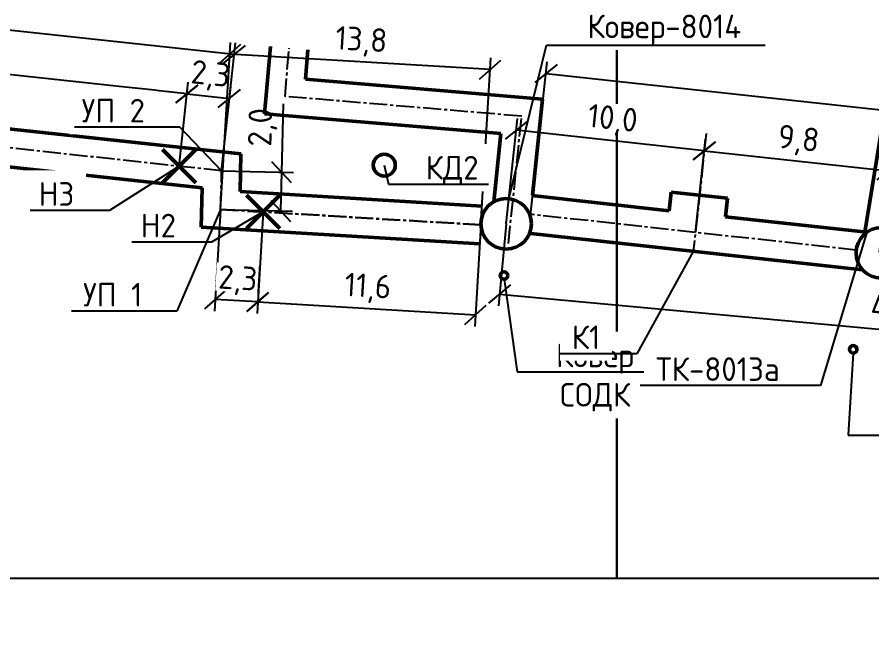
# Model space of a CAD drawing. Header units: metres. Extents: x 1981 to 7362, y 1229 to 3678.
# Drawn here: x 3167 to 3257.6, y 2632.4 to 2697.3 of the extents above; entities that cross this region are included whole.
import ezdxf
from ezdxf import colors
from ezdxf.entities.mleader import LeaderData, LeaderLine
from ezdxf.enums import TextEntityAlignment as Align
from ezdxf.math import Vec2, Vec3

# ---------------------------------------------------------------- set-up
doc = ezdxf.new("R2018")
doc.units = ezdxf.units.M
doc.header["$XCLIPFRAME"] = 2
doc.linetypes.add('CENTER2', pattern=[28.575, 19.05, -3.175, 3.175, -3.175])
doc.layers.add('Основной', color=255, linetype='Continuous', lineweight=50)
doc.layers.add('Форматы', color=7, linetype='Continuous')
doc.styles.add('GOST', font='GOST.shx', dxfattribs={"oblique": 15})
doc.styles.add('GOST-2.304_Type-B', font='GOST Common.ttf')
doc.styles.get("Standard").update_dxf_attribs({"font": 'GOST Common.ttf'})
doc.dimstyles.new('М 1 к 500', dxfattribs={"dimtxt": 2.5, "dimasz": 2.15, "dimexe": 1.25, "dimexo": 0, "dimtad": 1, "dimdec": 1, "dimlfac": 0.5, "dimzin": 1, "dimtxsty": 'GOST', "dimblk": 'OBLIQUE', "dimcen": 2.5, "dimclrd": 5, "dimclre": 5, "dimclrt": 5, "dimazin": 2, "dimtfac": 1, "dimtdec": 1, "dimtmove": 0, "dimatfit": 3, "dimldrblk": 'NONE', "dimfxl": 1.25, "dimlwd": 30, "dimlwe": 30, "dimarcsym": 0})
picture_1 = doc.add_image_def('image2.jpg', size_in_pixel=(3947, 3947))
picture_2 = doc.add_image_def('image1.jpg', size_in_pixel=(3947, 3948))

# ---------------------------------------------------------------- blocks, each defined once
blk = doc.blocks.new('*U142')
at = {"style": 'GOST-2.304_Type-B'}
blk.add_attdef('РАЗРАБОТАЛ', text='', height=2.5, dxfattribs=at).set_placement((40.501, -264.224), align=Align.MIDDLE_LEFT)
at = {"style": 'GOST-2.304_Type-B', "flags": 8}
for tag, height, p in [('ДАТА', 2.5, (80.074, -264.402)), ('ЛИСТ', 3, (176.388, -271.915)), ('ЛИСТОВ', 3, (193.888, -271.915)), ('ФОРМАТ', 3, (170.972, -294.745))]:
    blk.add_attdef(tag, text='', height=height, dxfattribs=at).set_placement(p, align=Align.MIDDLE_CENTER)
at = {"style": 'GOST-2.304_Type-B'}
blk.add_attdef('ПРОВЕРИЛ', (40.749, -270.729), '', height=2.5, dxfattribs=at)
at = {"lineweight": 30, "flags": 104}
for tag, p in [('ТЕПЛОВЫЕ_СЕТИ', (120, -269.5)), ('ИМЯ_ЧЕРТЕЖА', (120, -284.5))]:
    blk.add_attdef(tag, text='', height=3, dxfattribs=at).set_placement(p, align=Align.MIDDLE_CENTER)
blk = doc.blocks.new('_Oblique')
at = {"color": 0, "linetype": 'ByBlock', "lineweight": -2}
blk.add_line((-0.5, -0.5), (0.5, 0.5), dxfattribs=at)
blk = doc.blocks.new('*D228')
at = {"layer": 'Defpoints', "color": 0, "lineweight": 50, "transparency": 16777216}
for p in [(3310.733, 2681.79), (3221.422, 2676.272), (3309.096, 2666.738)]:
    blk.add_point(p, dxfattribs=at)
at = {"layer": 'Основной', "lineweight": 25, "transparency": 16777216}
for p, q in [((3221.422, 2676.272), (3223.194, 2692.567)), ((3223.059, 2691.324), (3310.733, 2681.79)), ((3309.096, 2666.738), (3310.868, 2683.033))]:
    blk.add_line(p, q, dxfattribs=at)
at = {"layer": 'Основной', "lineweight": 25, "transparency": 16777216, "xscale": 2.15, "yscale": 2.15, "zscale": 2.15}
for p, rotation in [((3223.059, 2691.324), 173.7939458426459), ((3310.733, 2681.79), 353.7939458426458)]:
    blk.add_blockref('_Oblique', p, dxfattribs=dict(at, rotation=rotation))
at = {"layer": 'Основной', "color": 2, "transparency": 16777216, "insert": (3278.919, 2687.387), "char_height": 2.5, "attachment_point": 5, "rotation": 353.79395, "bg_fill": 3, "box_fill_scale": 1.1, "bg_fill_color": 256, "bg_fill_true_color": 13158600, "bg_fill_transparency": 0}
blk.add_mtext('44,1', dxfattribs=at)
blk = doc.blocks.new('_None')
blk = doc.blocks.new('*D222')
at = {"layer": 'Defpoints', "color": 0, "lineweight": 50, "transparency": 16777216}
for p in [(3189.535, 2688.68), (3184.202, 2681.491), (3188.707, 2681.004)]:
    blk.add_point(p, dxfattribs=at)
at = {"layer": 'Основной', "lineweight": 25, "transparency": 16777216}
for p, q in [((3184.202, 2681.491), (3185.165, 2690.409)), ((3188.707, 2681.004), (3189.67, 2689.923)), ((3185.031, 2689.166), (3189.535, 2688.68))]:
    blk.add_line(p, q, dxfattribs=at)
at = {"layer": 'Основной', "lineweight": 25, "transparency": 16777216, "xscale": 2.15, "yscale": 2.15, "zscale": 2.15}
for p, rotation in [((3185.031, 2689.166), 173.8361484737017), ((3189.535, 2688.68), 353.8361484737017)]:
    blk.add_blockref('_Oblique', p, dxfattribs=dict(at, rotation=rotation))
at = {"layer": 'Основной', "color": 2, "transparency": 16777216, "insert": (3187.511, 2691.036), "char_height": 2.5, "attachment_point": 5, "rotation": 353.83615, "bg_fill": 3, "box_fill_scale": 1.1, "bg_fill_color": 256, "bg_fill_true_color": 13158600, "bg_fill_transparency": 0}
blk.add_mtext('2,3', dxfattribs=at)
blk = doc.blocks.new('*D223')
at = {"layer": 'Defpoints', "color": 0, "lineweight": 50, "transparency": 16777216}
for p in [(3188.707, 2681.004), (3188.602, 2676.916), (3194.962, 2676.754)]:
    blk.add_point(p, dxfattribs=at)
at = {"layer": 'Основной', "lineweight": 25, "transparency": 16777216}
for p, q in [((3195.067, 2680.842), (3195.252, 2688.115)), ((3188.707, 2681.004), (3196.316, 2680.81)), ((3194.962, 2676.754), (3195.067, 2680.842)), ((3188.602, 2676.916), (3196.212, 2676.722))]:
    blk.add_line(p, q, dxfattribs=at)
at = {"layer": 'Основной', "lineweight": 25, "transparency": 16777216, "xscale": 2.15, "yscale": 2.15, "zscale": 2.15}
for p, rotation in [((3195.067, 2680.842), 88.53901781931869), ((3194.962, 2676.754), 268.5390178193187)]:
    blk.add_blockref('_Oblique', p, dxfattribs=dict(at, rotation=rotation))
at = {"layer": 'Основной', "color": 2, "transparency": 16777216, "insert": (3193.062, 2685.607), "char_height": 2.5, "attachment_point": 5, "rotation": 88.53902, "bg_fill": 3, "box_fill_scale": 1.1, "bg_fill_color": 256, "bg_fill_true_color": 13158600, "bg_fill_transparency": 0}
blk.add_mtext('2,0', dxfattribs=at)
blk = doc.blocks.new('*D229')
at = {"layer": 'Defpoints', "color": 0, "lineweight": 50, "transparency": 16777216}
for p in [(3188.602, 2676.916), (3193.094, 2676.649)]:
    blk.add_point(p, dxfattribs=at)
at = {"layer": 'Основной', "lineweight": 25, "transparency": 16777216}
for p, q in [((3188.602, 2676.916), (3187.96, 2666.139)), ((3193.094, 2676.649), (3192.452, 2665.872)), ((3192.526, 2667.119), (3188.034, 2667.387))]:
    blk.add_line(p, q, dxfattribs=at)
at = {"layer": 'Основной', "lineweight": 25, "transparency": 16777216, "xscale": 2.15, "yscale": 2.15, "zscale": 2.15}
for p, rotation in [((3188.034, 2667.387), 176.5893303551466), ((3192.526, 2667.119), 356.5893303551465)]:
    blk.add_blockref('_Oblique', p, dxfattribs=dict(at, rotation=rotation))
at = {"layer": 'Основной', "color": 2, "transparency": 16777216, "insert": (3190.407, 2669.375), "char_height": 2.5, "attachment_point": 5, "rotation": 356.58933, "bg_fill": 3, "box_fill_scale": 1.1, "bg_fill_color": 256, "bg_fill_true_color": 13158600, "bg_fill_transparency": 0}
blk.add_mtext('2,3', dxfattribs=at)
at = {"layer": 'Defpoints', "color": 0, "lineweight": 50, "transparency": 16777216}
blk.add_point((3188.034, 2667.387), dxfattribs=at)
blk = doc.blocks.new('*D224')
at = {"layer": 'Defpoints', "color": 0, "lineweight": 50, "transparency": 16777216}
for p in [(3193.094, 2676.649), (3216.159, 2675.274), (3215.592, 2665.745)]:
    blk.add_point(p, dxfattribs=at)
at = {"layer": 'Основной', "lineweight": 25, "transparency": 16777216}
for p, q in [((3193.094, 2676.649), (3192.452, 2665.872)), ((3216.159, 2675.274), (3215.517, 2664.497)), ((3192.526, 2667.119), (3215.592, 2665.745))]:
    blk.add_line(p, q, dxfattribs=at)
at = {"layer": 'Основной', "lineweight": 25, "transparency": 16777216, "xscale": 2.15, "yscale": 2.15, "zscale": 2.15}
for p, rotation in [((3192.526, 2667.119), 176.5893303551469), ((3215.592, 2665.745), 356.5893303551469)]:
    blk.add_blockref('_Oblique', p, dxfattribs=dict(at, rotation=rotation))
at = {"layer": 'Основной', "color": 2, "transparency": 16777216, "insert": (3204.185, 2668.553), "char_height": 2.5, "attachment_point": 5, "rotation": 356.58933, "bg_fill": 3, "box_fill_scale": 1.1, "bg_fill_color": 256, "bg_fill_true_color": 13158600, "bg_fill_transparency": 0}
blk.add_mtext('11,6', dxfattribs=at)
blk = doc.blocks.new('*D225')
at = {"layer": 'Defpoints', "color": 0, "lineweight": 50, "transparency": 16777216}
for p in [(3189.583, 2693.371), (3188.602, 2676.916), (3216.159, 2675.274)]:
    blk.add_point(p, dxfattribs=at)
at = {"layer": 'Основной', "lineweight": 25, "transparency": 16777216}
for p, q in [((3188.602, 2676.916), (3189.657, 2694.619)), ((3217.14, 2691.729), (3189.583, 2693.371)), ((3216.159, 2675.274), (3217.215, 2692.977))]:
    blk.add_line(p, q, dxfattribs=at)
at = {"layer": 'Основной', "lineweight": 25, "transparency": 16777216, "xscale": 2.15, "yscale": 2.15, "zscale": 2.15}
for p, rotation in [((3189.583, 2693.371), 176.589330355145), ((3217.14, 2691.729), 356.5893303551449)]:
    blk.add_blockref('_Oblique', p, dxfattribs=dict(at, rotation=rotation))
at = {"layer": 'Основной', "color": 2, "transparency": 16777216, "insert": (3203.488, 2694.671), "char_height": 2.5, "attachment_point": 5, "rotation": 356.58933, "bg_fill": 3, "box_fill_scale": 1.1, "bg_fill_color": 256, "bg_fill_true_color": 13158600, "bg_fill_transparency": 0}
blk.add_mtext('13,8', dxfattribs=at)
blk = doc.blocks.new('*D226')
at = {"layer": 'Defpoints', "color": 0, "lineweight": 50, "transparency": 16777216}
for p in [(3053.639, 2708.053), (3052.308, 2695.735), (3188.707, 2681.004)]:
    blk.add_point(p, dxfattribs=at)
at = {"layer": 'Основной', "lineweight": 25, "transparency": 16777216}
for p, q in [((3052.308, 2695.735), (3053.773, 2709.296)), ((3190.037, 2693.322), (3053.639, 2708.053)), ((3188.707, 2681.004), (3190.171, 2694.565))]:
    blk.add_line(p, q, dxfattribs=at)
at = {"layer": 'Основной', "lineweight": 25, "transparency": 16777216, "xscale": 2.15, "yscale": 2.15, "zscale": 2.15}
for p, rotation in [((3053.639, 2708.053), 173.8361484737039), ((3190.037, 2693.322), 353.8361484737039)]:
    blk.add_blockref('_Oblique', p, dxfattribs=dict(at, rotation=rotation))
at = {"layer": 'Основной', "color": 2, "transparency": 16777216, "insert": (3122.066, 2702.8), "char_height": 2.5, "attachment_point": 5, "rotation": 353.83615, "bg_fill": 3, "box_fill_scale": 1.1, "bg_fill_color": 256, "bg_fill_true_color": 13158600, "bg_fill_transparency": 0}
blk.add_mtext('68,6', dxfattribs=at)
blk = doc.blocks.new('*D230')
at = {"layer": 'Defpoints', "color": 0, "lineweight": 50, "transparency": 16777216}
for p in [(3218.833, 2675.388), (3302.86, 2667.586), (3302.169, 2660.147)]:
    blk.add_point(p, dxfattribs=at)
at = {"layer": 'Основной', "lineweight": 25, "transparency": 16777216}
for p, q in [((3218.833, 2675.388), (3218.027, 2666.704)), ((3218.142, 2667.948), (3302.169, 2660.147)), ((3302.86, 2667.586), (3302.054, 2658.902))]:
    blk.add_line(p, q, dxfattribs=at)
at = {"layer": 'Основной', "lineweight": 25, "transparency": 16777216, "xscale": 2.15, "yscale": 2.15, "zscale": 2.15}
for p, rotation in [((3218.142, 2667.948), 174.6956689302257), ((3302.169, 2660.147), 354.6956689302257)]:
    blk.add_blockref('_Oblique', p, dxfattribs=dict(at, rotation=rotation))
at = {"layer": 'Основной', "color": 2, "transparency": 16777216, "insert": (3260.352, 2666.164), "char_height": 2.5, "attachment_point": 5, "rotation": 354.69567, "bg_fill": 3, "box_fill_scale": 1.1, "bg_fill_color": 256, "bg_fill_true_color": 13158600, "bg_fill_transparency": 0}
blk.add_mtext('42,2', dxfattribs=at)
blk = doc.blocks.new('*D227')
at = {"layer": 'Defpoints', "color": 0, "lineweight": 50, "transparency": 16777216}
for p in [(3259.291, 2681.012), (3238.873, 2674.475), (3258.357, 2672.369)]:
    blk.add_point(p, dxfattribs=at)
at = {"layer": 'Основной', "lineweight": 25, "transparency": 16777216}
for p, q in [((3238.873, 2674.475), (3239.942, 2684.361)), ((3239.808, 2683.118), (3259.291, 2681.012)), ((3258.357, 2672.369), (3259.426, 2682.254))]:
    blk.add_line(p, q, dxfattribs=at)
at = {"layer": 'Основной', "lineweight": 25, "transparency": 16777216, "xscale": 2.15, "yscale": 2.15, "zscale": 2.15}
for p, rotation in [((3239.808, 2683.118), 173.8304344795452), ((3259.291, 2681.012), 353.8304344795451)]:
    blk.add_blockref('_Oblique', p, dxfattribs=dict(at, rotation=rotation))
at = {"layer": 'Основной', "color": 2, "transparency": 16777216, "insert": (3249.778, 2684.177), "char_height": 2.5, "attachment_point": 5, "rotation": 353.83043, "bg_fill": 3, "box_fill_scale": 1.1, "bg_fill_color": 256, "bg_fill_true_color": 13158600, "bg_fill_transparency": 0}
blk.add_mtext('9,8', dxfattribs=at)
blk = doc.blocks.new('*D231')
at = {"layer": 'Defpoints', "color": 0, "lineweight": 50, "transparency": 16777216}
for p in [(3121.336, 2696.045), (3120.507, 2688.369), (3184.202, 2681.491)]:
    blk.add_point(p, dxfattribs=at)
at = {"layer": 'Основной', "lineweight": 25, "transparency": 16777216}
for p, q in [((3120.507, 2688.369), (3121.471, 2697.288)), ((3185.031, 2689.166), (3121.336, 2696.045)), ((3184.202, 2681.491), (3185.165, 2690.409))]:
    blk.add_line(p, q, dxfattribs=at)
at = {"layer": 'Основной', "lineweight": 25, "transparency": 16777216, "xscale": 2.15, "yscale": 2.15, "zscale": 2.15}
for p, rotation in [((3121.336, 2696.045), 173.8361484737045), ((3185.031, 2689.166), 353.8361484737046)]:
    blk.add_blockref('_Oblique', p, dxfattribs=dict(at, rotation=rotation))
at = {"layer": 'Основной', "color": 2, "transparency": 16777216, "insert": (3153.412, 2694.718), "char_height": 2.5, "attachment_point": 5, "rotation": 353.83615, "bg_fill": 3, "box_fill_scale": 1.1, "bg_fill_color": 256, "bg_fill_true_color": 13158600, "bg_fill_transparency": 0}
blk.add_mtext('32,0', dxfattribs=at)
blk = doc.blocks.new('*D290')
at = {"layer": 'Defpoints', "color": 0, "lineweight": 50, "transparency": 16777216}
for p in [(3219.913, 2685.302), (3218.833, 2675.388), (3238.873, 2674.475)]:
    blk.add_point(p, dxfattribs=at)
at = {"layer": 'Основной', "lineweight": 25, "transparency": 16777216}
for p, q in [((3218.833, 2675.388), (3220.049, 2686.545)), ((3239.817, 2683.134), (3219.913, 2685.302)), ((3238.873, 2674.475), (3239.952, 2684.376))]:
    blk.add_line(p, q, dxfattribs=at)
at = {"layer": 'Основной', "lineweight": 25, "transparency": 16777216, "xscale": 2.15, "yscale": 2.15, "zscale": 2.15}
for p, rotation in [((3219.913, 2685.302), 173.7814863599206), ((3239.817, 2683.134), 353.7814863599206)]:
    blk.add_blockref('_Oblique', p, dxfattribs=dict(at, rotation=rotation))
at = {"layer": 'Основной', "color": 2, "lineweight": 50, "transparency": 16777216, "insert": (3230.095, 2686.33), "char_height": 2.5, "attachment_point": 5, "rotation": 353.78149, "bg_fill": 3, "box_fill_scale": 1.1, "bg_fill_color": 256, "bg_fill_true_color": 13158600, "bg_fill_transparency": 0}
blk.add_mtext('10,0', dxfattribs=at)

msp = doc.modelspace()

# ---------------------------------------------------------------- linework, layer by layer
at = {"layer": 'Основной'}
for p, q in [((3190.753, 2682.795), (3052.523, 2697.723)), ((3186.66, 2679.214), (3052.094, 2693.746)), ((3190.651, 2678.798), (3190.753, 2682.795)), ((3186.554, 2675.035), (3186.66, 2679.214)), ((3216.278, 2677.27), (3190.651, 2678.798)), ((3216.04, 2673.277), (3186.554, 2675.035))]:
    msp.add_line(p, q, dxfattribs=at)
at = {"layer": 'Основной', "color": 2, "linetype": 'CENTER2', "lineweight": 25, "ltscale": 0.1}
for p, q in [((3188.707, 2681.004), (3052.308, 2695.735)), ((3188.602, 2676.916), (3188.707, 2681.004))]:
    msp.add_line(p, q, dxfattribs=at)
at = {"layer": 'Основной'}
for points in [[(3182.434, 2683.258), (3185.97, 2679.723)], [(3182.434, 2679.723), (3185.97, 2683.258)], [(3191.327, 2678.416), (3194.862, 2674.881)], [(3191.327, 2674.881), (3194.862, 2678.416)]]:
    msp.add_lwpolyline(points, dxfattribs=at)
at = {"layer": 'Основной', "color": 2, "linetype": 'CENTER2', "lineweight": 25, "ltscale": 0.1}
msp.add_lwpolyline([(3216.159, 2675.274), (3188.602, 2676.916)], close=True, dxfattribs=at)
at = {"layer": 'Основной'}
for centre in [(3218.613, 2669.913), (3255.585, 2662.09)]:
    msp.add_circle(centre, 0.4, dxfattribs=at)

# ---------------------------------------------------------------- block references
at = {"layer": 'Форматы'}
ref = msp.add_blockref('*U142', (2520.198, 2911.419), dxfattribs=at)
lines = msp.add_mtext('Тепломеханические решения тепловых сетей', dxfattribs={"layer": '0', "insert": (2640.198, 2641.919), "char_height": 70, "attachment_point": 1})
ref.add_attrib('ТЕПЛОВЫЕ_СЕТИ', '', (2640.198, 2641.919), dxfattribs={"flags": 104}).embed_mtext(lines)

# ---------------------------------------------------------------- pictures from other files: only their frames are drawn
image = msp.add_image(picture_2, insert=(2730.575, 2229.649), size_in_units=(499.995, 500.122), dxfattribs=dict(fade=50))
image.set_boundary_path([(2461.036, -0.5), (3946.5, 725.505)])
image = msp.add_image(picture_1, insert=(3230.57, 2229.649), size_in_units=(499.995, 499.995), dxfattribs=dict(fade=50))
image.set_boundary_path([(-0.5, -0.5), (1491.042, 724.505)])

# ---------------------------------------------------------------- next in the draw order: dimensions: what is measured, and where the dimension line sits
at = {"layer": 'Основной'}
dim = msp.add_linear_dim(base=(3310.733, 2681.79), p1=(3221.422, 2676.272), p2=(3309.096, 2666.738), angle=353.79395, dimstyle='М 1 к 500', override={"dimtxsty": 'Standard', "dimclrd": 256, "dimclre": 256, "dimclrt": 2, "dimtfill": 1, "dimlwd": 25, "dimlwe": 25}, dxfattribs=at)
dim.commit()
dim.dimension.update_dxf_attribs({"geometry": '*D228', "text_midpoint": (3278.689, 2685.275), "dimtype": 161})

# ---------------------------------------------------------------- next in the draw order: leaders
at = {"layer": 'Основной', "lineweight": 25}
ml = msp.add_multileader_mtext('Standard', dxfattribs=at)
ml.set_content('Н2', color=256)
ml.set_leader_properties()
ml.set_arrow_properties(name='NONE')
ml.build(insert=Vec2(0, 0))
ml.multileader.update_dxf_attribs({"text_left_attachment_type": 6, "text_right_attachment_type": 6, "dogleg_length": 2, "arrow_head_size": 2.5})
ctx = ml.context
ctx.base_point, ctx.char_height, ctx.arrow_head_size, ctx.plane_origin = Vec3(3178.374, 2673.455), 2.5, 2.5, Vec3(3192.796, 2676.711)
ctx.left_attachment, ctx.right_attachment, ctx.text_align_type = 6, 6, 1
notes = []
notes.append((ctx, [(0, (1, 1, 0), (3187.624, 2673.455), (-1, 0), 2, [(0, [(3193.094, 2676.649)], 0, [])])]))
ctx.mtext.insert, ctx.mtext.alignment, ctx.mtext.flow_direction = Vec3(3181.999, 2676.455), 2, 5
ctx.mtext.has_bg_fill, ctx.mtext.bg_color, ctx.mtext.bg_scale_factor, ctx.mtext.bg_transparency, ctx.mtext.use_window_bg_color = 1, -1027028792, 1.5, 0, 1
ml = msp.add_multileader_mtext('Standard', dxfattribs=at)
ml.set_content('Ковер \\PСОДК', color=256)
ml.set_leader_properties()
ml.set_arrow_properties(name='NONE')
ml.build(insert=Vec2(0, 0))
ml.multileader.update_dxf_attribs({"text_left_attachment_type": 6, "text_right_attachment_type": 6, "dogleg_length": 2, "arrow_head_size": 2.5})
ctx = ml.context
ctx.base_point, ctx.char_height, ctx.arrow_head_size, ctx.plane_origin = Vec3(3257.054, 2653), 2.5, 2.5, Vec3(3255.868, 2662.373)
ctx.left_attachment, ctx.right_attachment, ctx.text_align_type = 6, 6, 1
notes.append((ctx, [(0, (1, 1, 0), (3255.054, 2653), (1, 0), 2, [(0, [(3255.585, 2661.69)], 0, [])])]))
ctx.mtext.insert, ctx.mtext.alignment, ctx.mtext.flow_direction = Vec3(3263.304, 2656), 2, 5
ctx.mtext.has_bg_fill, ctx.mtext.bg_color, ctx.mtext.bg_scale_factor, ctx.mtext.bg_transparency, ctx.mtext.use_window_bg_color = 1, -1027028792, 1.5, 0, 1
for ctx, leaders in notes:
    for number, flags, end, landing, length, lines in leaders:
        leader = LeaderData()
        leader.index, (leader.has_last_leader_line, leader.has_dogleg_vector, leader.attachment_direction) = number, flags
        leader.last_leader_point, leader.dogleg_vector, leader.dogleg_length = Vec3(end), Vec3(landing), length
        for number, points, colour, breaks in lines:
            line = LeaderLine()
            line.index, line.vertices, line.color, line.breaks = number, Vec3.list(points), colors.encode_raw_color(colour), breaks
            leader.lines.append(line)
        ctx.leaders.append(leader)

# ---------------------------------------------------------------- next in the draw order: linework, layer by layer
at = {"layer": 'Основной'}
for p, q in [((3257.02, 2674.493), (3242.071, 2676.114)), ((3256.583, 2670.517), (3221.122, 2674.415))]:
    msp.add_line(p, q, dxfattribs=at)
at = {"layer": 'Основной', "color": 2, "linetype": 'CENTER2', "lineweight": 25, "ltscale": 0.1}
msp.add_lwpolyline([(3255.909, 2672.603), (3221.341, 2676.403)], dxfattribs=at)

# ---------------------------------------------------------------- next in the draw order: leaders
at = {"layer": 'Основной', "lineweight": 25}
ml = msp.add_multileader_mtext('Standard', dxfattribs=at)
ml.set_content('Ковер-8014', color=256)
ml.set_leader_properties()
ml.set_arrow_properties(name='NONE')
ml.build(insert=Vec2(0, 0))
ml.multileader.update_dxf_attribs({"text_left_attachment_type": 6, "text_right_attachment_type": 6, "dogleg_length": 2, "arrow_head_size": 2.5})
ctx = ml.context
ctx.base_point, ctx.char_height, ctx.arrow_head_size, ctx.plane_origin = Vec3(3225.09, 2694.31), 2.5, 2.5, Vec3(3216.526, 2672.782)
ctx.left_attachment, ctx.right_attachment, ctx.text_align_type = 6, 6, 1
notes = []
notes.append((ctx, [(1, (1, 1, 0), (3223.09, 2694.31), (1, 0), 2, [(0, [(3219.123, 2678.049)], 0, [])])]))
ctx.mtext.insert, ctx.mtext.alignment, ctx.mtext.flow_direction = Vec3(3235.59, 2697.56), 2, 5
ctx.mtext.has_bg_fill, ctx.mtext.bg_color, ctx.mtext.bg_scale_factor, ctx.mtext.bg_transparency, ctx.mtext.use_window_bg_color = 1, -1027028792, 1.5, 0, 1
ml = msp.add_multileader_mtext('Standard', dxfattribs=at)
ml.set_content('Н3', color=256)
ml.set_leader_properties()
ml.set_arrow_properties(name='NONE')
ml.build(insert=Vec2(0, 0))
ml.multileader.update_dxf_attribs({"text_left_attachment_type": 6, "text_right_attachment_type": 6, "dogleg_length": 2, "arrow_head_size": 2.5})
ctx = ml.context
ctx.base_point, ctx.char_height, ctx.arrow_head_size, ctx.plane_origin = Vec3(3167.585, 2676.801), 2.5, 2.5, Vec3(3183.904, 2681.553)
ctx.left_attachment, ctx.right_attachment, ctx.text_align_type = 6, 6, 1
notes.append((ctx, [(0, (1, 1, 0), (3176.835, 2676.801), (-1, 0), 2, [(0, [(3184.202, 2681.491)], 0, [])])]))
ctx.mtext.insert, ctx.mtext.alignment, ctx.mtext.flow_direction = Vec3(3171.21, 2679.801), 2, 5
ctx.mtext.has_bg_fill, ctx.mtext.bg_color, ctx.mtext.bg_scale_factor, ctx.mtext.bg_transparency, ctx.mtext.use_window_bg_color = 1, -1027028792, 1.5, 0, 1
ml = msp.add_multileader_mtext('Standard', dxfattribs=at)
ml.set_content('Ковер \\PСОДК', color=256)
ml.set_leader_properties()
ml.set_arrow_properties(name='NONE')
ml.build(insert=Vec2(0, 0))
ml.multileader.update_dxf_attribs({"text_left_attachment_type": 6, "text_right_attachment_type": 6, "dogleg_length": 2, "arrow_head_size": 2.5})
ctx = ml.context
ctx.base_point, ctx.char_height, ctx.arrow_head_size, ctx.plane_origin = Vec3(3221.995, 2659.695), 2.5, 2.5, Vec3(3218.896, 2670.196)
ctx.left_attachment, ctx.right_attachment, ctx.text_align_type = 6, 6, 1
notes.append((ctx, [(0, (1, 1, 0), (3219.995, 2659.695), (1, 0), 2, [(0, [(3218.613, 2669.513)], 0, [])])]))
ctx.mtext.insert, ctx.mtext.alignment, ctx.mtext.flow_direction = Vec3(3228.245, 2662.695), 2, 5
ctx.mtext.has_bg_fill, ctx.mtext.bg_color, ctx.mtext.bg_scale_factor, ctx.mtext.bg_transparency, ctx.mtext.use_window_bg_color = 1, -1027028792, 1.5, 0, 1
for ctx, leaders in notes:
    for number, flags, end, landing, length, lines in leaders:
        leader = LeaderData()
        leader.index, (leader.has_last_leader_line, leader.has_dogleg_vector, leader.attachment_direction) = number, flags
        leader.last_leader_point, leader.dogleg_vector, leader.dogleg_length = Vec3(end), Vec3(landing), length
        for number, points, colour, breaks in lines:
            line = LeaderLine()
            line.index, line.vertices, line.color, line.breaks = number, Vec3.list(points), colors.encode_raw_color(colour), breaks
            leader.lines.append(line)
        ctx.leaders.append(leader)

# ---------------------------------------------------------------- next in the draw order: linework, layer by layer
at = {"lineweight": 50}
msp.add_line((3221.615, 2678.385), (3222.684, 2688.61), dxfattribs=at)
at = {"layer": 'Основной'}
msp.add_line((3236.107, 2676.77), (3221.559, 2678.391), dxfattribs=at)
msp.add_lwpolyline([(3236.325, 2678.758), (3236.107, 2676.77)], dxfattribs=at)

# ---------------------------------------------------------------- next in the draw order: dimensions: what is measured, and where the dimension line sits
dim = msp.add_linear_dim(base=(3189.535, 2688.68), p1=(3184.202, 2681.491), p2=(3188.707, 2681.004), angle=353.83615, dimstyle='М 1 к 500', override={"dimtxsty": 'Standard', "dimclrd": 256, "dimclre": 256, "dimclrt": 2, "dimtfill": 1, "dimlwd": 25, "dimlwe": 25}, dxfattribs=at)
dim.commit()
dim.dimension.update_dxf_attribs({"geometry": '*D222', "text_midpoint": (3187.283, 2688.923), "dimtype": 161})

# ---------------------------------------------------------------- next in the draw order: dimensions: what is measured, and where the dimension line sits
dim = msp.add_linear_dim(base=(3194.962, 2676.754), p1=(3188.707, 2681.004), p2=(3188.602, 2676.916), angle=268.53902, dimstyle='М 1 к 500', override={"dimtxsty": 'Standard', "dimclrd": 256, "dimclre": 256, "dimclrt": 2, "dimtfill": 1, "dimlwd": 25, "dimlwe": 25}, dxfattribs=at)
dim.commit()
dim.dimension.update_dxf_attribs({"geometry": '*D223', "text_midpoint": (3195.187, 2685.553), "dimtype": 161})

# ---------------------------------------------------------------- next in the draw order: dimensions: what is measured, and where the dimension line sits
dim = msp.add_linear_dim(base=(3188.034, 2667.387), p1=(3193.094, 2676.649), p2=(3188.602, 2676.916), angle=176.58933, dimstyle='М 1 к 500', override={"dimtxsty": 'Standard', "dimclrd": 256, "dimclre": 256, "dimclrt": 2, "dimtfill": 1, "dimlwd": 25, "dimlwe": 25}, dxfattribs=at)
dim.commit()
dim.dimension.update_dxf_attribs({"geometry": '*D229', "text_midpoint": (3190.28, 2667.253), "dimtype": 161})

# ---------------------------------------------------------------- next in the draw order: dimensions: what is measured, and where the dimension line sits
dim = msp.add_aligned_dim(p1=(3193.094, 2676.649), p2=(3216.159, 2675.274), distance=-9.546, dimstyle='М 1 к 500', override={"dimtxsty": 'Standard', "dimclrd": 256, "dimclre": 256, "dimclrt": 2, "dimtfill": 1, "dimlwd": 25, "dimlwe": 25}, dxfattribs=at)
dim.commit()
dim.dimension.update_dxf_attribs({"geometry": '*D224', "text_midpoint": (3204.185, 2668.553)})

# ---------------------------------------------------------------- next in the draw order: dimensions: what is measured, and where the dimension line sits
dim = msp.add_aligned_dim(p1=(3216.159, 2675.274), p2=(3188.602, 2676.916), distance=-16.484, dimstyle='М 1 к 500', override={"dimtxsty": 'Standard', "dimclrd": 256, "dimclre": 256, "dimclrt": 2, "dimtfill": 1, "dimlwd": 25, "dimlwe": 25}, dxfattribs=at)
dim.commit()
dim.dimension.update_dxf_attribs({"geometry": '*D225', "text_midpoint": (3203.488, 2694.671)})

# ---------------------------------------------------------------- next in the draw order: linework, layer by layer
at = {"lineweight": 50}
for p, q in [((3193.255, 2687.06), (3193.863, 2694.182)), ((3197.581, 2690.712), (3197.848, 2693.842)), ((3222.684, 2688.61), (3197.581, 2690.712)), ((3218.281, 2684.965), (3193.255, 2687.06))]:
    msp.add_line(p, q, dxfattribs=at)
at = {"layer": 'Основной', "color": 2, "linetype": 'CENTER2', "lineweight": 25, "ltscale": 0.1}
for p, q in [((3195.418, 2688.886), (3195.855, 2694.012)), ((3220.483, 2686.788), (3195.418, 2688.886))]:
    msp.add_line(p, q, dxfattribs=at)
at = {"layer": 'Основной'}
for centre, radius in [((3205.929, 2681.603), 1.16), ((3218.833, 2675.388), 2.677)]:
    msp.add_circle(centre, radius, dxfattribs=at)

# ---------------------------------------------------------------- next in the draw order: dimensions: what is measured, and where the dimension line sits
dim = msp.add_aligned_dim(p1=(3188.707, 2681.004), p2=(3052.308, 2695.735), distance=-12.39, dimstyle='М 1 к 500', override={"dimtxsty": 'Standard', "dimclrd": 256, "dimclre": 256, "dimclrt": 2, "dimtfill": 1, "dimlwd": 25, "dimlwe": 25}, dxfattribs=at)
dim.commit()
dim.dimension.update_dxf_attribs({"geometry": '*D226', "text_midpoint": (3122.066, 2702.8)})

# ---------------------------------------------------------------- next in the draw order: leaders
at = {"layer": 'Основной', "lineweight": 25}
ml = msp.add_multileader_mtext('Standard', dxfattribs=at)
ml.set_content('УП 1', color=256)
ml.set_leader_properties()
ml.set_arrow_properties(name='NONE')
ml.build(insert=Vec2(0, 0))
ml.multileader.update_dxf_attribs({"text_left_attachment_type": 6, "text_right_attachment_type": 6, "dogleg_length": 2, "arrow_head_size": 2.5})
ctx = ml.context
ctx.base_point, ctx.char_height, ctx.arrow_head_size, ctx.plane_origin = Vec3(3172.365, 2666.126), 2.5, 2.5, Vec3(3188.602, 2676.916)
ctx.left_attachment, ctx.right_attachment, ctx.text_align_type = 6, 6, 1
notes = []
notes.append((ctx, [(0, (1, 1, 0), (3183.971, 2666.126), (-1, 0), 2, [(0, [(3188.602, 2676.916)], 0, [])])]))
ctx.mtext.insert, ctx.mtext.alignment, ctx.mtext.flow_direction = Vec3(3177.168, 2669.126), 2, 5
ctx.mtext.has_bg_fill, ctx.mtext.bg_color, ctx.mtext.bg_scale_factor, ctx.mtext.bg_transparency, ctx.mtext.use_window_bg_color = 1, -1027028792, 1.5, 0, 1
for ctx, leaders in notes:
    for number, flags, end, landing, length, lines in leaders:
        leader = LeaderData()
        leader.index, (leader.has_last_leader_line, leader.has_dogleg_vector, leader.attachment_direction) = number, flags
        leader.last_leader_point, leader.dogleg_vector, leader.dogleg_length = Vec3(end), Vec3(landing), length
        for number, points, colour, breaks in lines:
            line = LeaderLine()
            line.index, line.vertices, line.color, line.breaks = number, Vec3.list(points), colors.encode_raw_color(colour), breaks
            leader.lines.append(line)
        ctx.leaders.append(leader)

# ---------------------------------------------------------------- next in the draw order: dimensions: what is measured, and where the dimension line sits
at = {"layer": 'Основной'}
dim = msp.add_aligned_dim(p1=(3218.833, 2675.388), p2=(3302.86, 2667.586), distance=-7.471, dimstyle='М 1 к 500', override={"dimtxsty": 'Standard', "dimclrd": 256, "dimclre": 256, "dimclrt": 2, "dimtfill": 1, "dimlwd": 25, "dimlwe": 25}, dxfattribs=at)
dim.commit()
dim.dimension.update_dxf_attribs({"geometry": '*D230', "text_midpoint": (3260.352, 2666.164)})

# ---------------------------------------------------------------- next in the draw order: leaders
at = {"layer": 'Основной', "lineweight": 25}
ml = msp.add_multileader_mtext('Standard', dxfattribs=at)
ml.set_content('УП 2', color=256)
ml.set_leader_properties()
ml.set_arrow_properties(name='NONE')
ml.build(insert=Vec2(0, 0))
ml.multileader.update_dxf_attribs({"text_left_attachment_type": 6, "text_right_attachment_type": 6, "dogleg_length": 2, "arrow_head_size": 2.5})
ctx = ml.context
ctx.base_point, ctx.char_height, ctx.arrow_head_size, ctx.plane_origin = Vec3(3172.178, 2685.628), 2.5, 2.5, Vec3(3188.707, 2681.004)
ctx.left_attachment, ctx.right_attachment, ctx.text_align_type = 6, 6, 1
notes = []
notes.append((ctx, [(0, (1, 1, 0), (3184.284, 2685.628), (-1, 0), 2, [(0, [(3188.707, 2681.004)], 0, [])])]))
ctx.mtext.insert, ctx.mtext.alignment, ctx.mtext.flow_direction = Vec3(3177.231, 2688.628), 2, 5
ctx.mtext.has_bg_fill, ctx.mtext.bg_color, ctx.mtext.bg_scale_factor, ctx.mtext.bg_transparency, ctx.mtext.use_window_bg_color = 1, -1027028792, 1.5, 0, 1
ml = msp.add_multileader_mtext('Standard', dxfattribs=at)
ml.set_content('КД2', color=256)
ml.set_leader_properties()
ml.set_arrow_properties(name='NONE')
ml.build(insert=Vec2(0, 0))
ml.multileader.update_dxf_attribs({"text_left_attachment_type": 6, "text_right_attachment_type": 6, "dogleg_length": 2, "arrow_head_size": 2.5})
ctx = ml.context
ctx.base_point, ctx.char_height, ctx.arrow_head_size, ctx.plane_origin = Vec3(3208.362, 2679.585), 2.5, 2.5, Vec3(3205.929, 2681.603)
ctx.left_attachment, ctx.right_attachment, ctx.text_align_type = 6, 6, 1
notes.append((ctx, [(0, (1, 1, 0), (3206.362, 2679.585), (1, 0), 2, [(0, [(3205.929, 2681.603)], 0, [])])]))
ctx.mtext.insert, ctx.mtext.alignment, ctx.mtext.flow_direction = Vec3(3213.112, 2682.585), 2, 5
ctx.mtext.has_bg_fill, ctx.mtext.bg_color, ctx.mtext.bg_scale_factor, ctx.mtext.bg_transparency, ctx.mtext.use_window_bg_color = 1, -1027028792, 1.5, 0, 1
for ctx, leaders in notes:
    for number, flags, end, landing, length, lines in leaders:
        leader = LeaderData()
        leader.index, (leader.has_last_leader_line, leader.has_dogleg_vector, leader.attachment_direction) = number, flags
        leader.last_leader_point, leader.dogleg_vector, leader.dogleg_length = Vec3(end), Vec3(landing), length
        for number, points, colour, breaks in lines:
            line = LeaderLine()
            line.index, line.vertices, line.color, line.breaks = number, Vec3.list(points), colors.encode_raw_color(colour), breaks
            leader.lines.append(line)
        ctx.leaders.append(leader)

# ---------------------------------------------------------------- next in the draw order: linework, layer by layer
at = {"lineweight": 50}
msp.add_line((3217.524, 2677.723), (3218.281, 2684.965), dxfattribs=at)
at = {"layer": 'Основной', "color": 2, "linetype": 'CENTER2', "lineweight": 25, "ltscale": 0.1}
msp.add_line((3219.072, 2673.291), (3220.483, 2686.788), dxfattribs=at)

# ---------------------------------------------------------------- next in the draw order: dimensions: what is measured, and where the dimension line sits
at = {"layer": 'Основной'}
for p1, p2, distance, picture, middle in [((3184.202, 2681.491), (3120.507, 2688.369), -7.72, '*D231', (3153.412, 2694.718)), ((3238.873, 2674.475), (3258.357, 2672.369), 8.693, '*D227', (3249.778, 2684.177))]:
    dim = msp.add_aligned_dim(p1=p1, p2=p2, distance=distance, dimstyle='М 1 к 500', override={"dimtxsty": 'Standard', "dimclrd": 256, "dimclre": 256, "dimclrt": 2, "dimtfill": 1, "dimlwd": 25, "dimlwe": 25}, dxfattribs=at)
    dim.commit()
    dim.dimension.update_dxf_attribs({"geometry": picture, "text_midpoint": middle})

# ---------------------------------------------------------------- next in the draw order: linework, layer by layer
for points in [[(3236.325, 2678.758), (3242.289, 2678.102)], [(3242.289, 2678.102), (3242.071, 2676.114)]]:
    msp.add_lwpolyline(points, dxfattribs=at)
msp.add_circle((3258.57, 2672.31), 2.677, dxfattribs=at)

# ---------------------------------------------------------------- next in the draw order: leaders
at = {"layer": 'Основной', "lineweight": 25}
ml = msp.add_multileader_mtext('Standard', dxfattribs=at)
ml.set_content('ТК-8013а', color=256)
ml.set_leader_properties()
ml.set_arrow_properties(name='NONE')
ml.build(insert=Vec2(0, 0))
ml.multileader.update_dxf_attribs({"text_left_attachment_type": 6, "text_right_attachment_type": 6, "dogleg_length": 2, "arrow_head_size": 2.5})
ctx = ml.context
ctx.base_point, ctx.char_height, ctx.arrow_head_size, ctx.plane_origin = Vec3(3232.369, 2658.244), 2.5, 2.5, Vec3(3257.02, 2674.493)
ctx.left_attachment, ctx.right_attachment, ctx.text_align_type = 6, 6, 1
notes = []
notes.append((ctx, [(0, (1, 1, 0), (3252.119, 2658.244), (-1, 0), 2, [(0, [(3257.02, 2674.493)], 0, [])])]))
ctx.mtext.insert, ctx.mtext.alignment, ctx.mtext.flow_direction = Vec3(3241.244, 2661.244), 2, 5
ctx.mtext.has_bg_fill, ctx.mtext.bg_color, ctx.mtext.bg_scale_factor, ctx.mtext.bg_transparency, ctx.mtext.use_window_bg_color = 1, -1027028792, 1.5, 0, 1
for ctx, leaders in notes:
    for number, flags, end, landing, length, lines in leaders:
        leader = LeaderData()
        leader.index, (leader.has_last_leader_line, leader.has_dogleg_vector, leader.attachment_direction) = number, flags
        leader.last_leader_point, leader.dogleg_vector, leader.dogleg_length = Vec3(end), Vec3(landing), length
        for number, points, colour, breaks in lines:
            line = LeaderLine()
            line.index, line.vertices, line.color, line.breaks = number, Vec3.list(points), colors.encode_raw_color(colour), breaks
            leader.lines.append(line)
        ctx.leaders.append(leader)

# ---------------------------------------------------------------- next in the draw order: linework, layer by layer
at = {"lineweight": 50}
msp.add_line((3256.83, 2674.514), (3262.068, 2706.938), dxfattribs=at)
at = {"layer": 'Основной', "color": 2, "linetype": 'CENTER2', "lineweight": 25, "ltscale": 0.1}
msp.add_lwpolyline([(3240.027, 2684.972), (3238.652, 2672.466)], dxfattribs=at)

# ---------------------------------------------------------------- next in the draw order: dimensions: what is measured, and where the dimension line sits
at = {"layer": 'Основной', "lineweight": 50}
dim = msp.add_linear_dim(base=(3219.913, 2685.302), p1=(3238.873, 2674.475), p2=(3218.833, 2675.388), angle=173.78149, dimstyle='М 1 к 500', override={"dimtxsty": 'Standard', "dimclrd": 256, "dimclre": 256, "dimclrt": 2, "dimtmove": 1, "dimtfill": 1, "dimlwd": 25, "dimlwe": 25}, dxfattribs=at)
dim.commit()
dim.dimension.update_dxf_attribs({"geometry": '*D290', "text_midpoint": (3230.095, 2686.33)})

# ---------------------------------------------------------------- next in the draw order: leaders
at = {"layer": 'Основной', "lineweight": 25}
ml = msp.add_multileader_mtext('Standard', dxfattribs=at)
ml.set_content('К1', color=256)
ml.set_leader_properties()
ml.set_arrow_properties(name='NONE')
ml.build(insert=Vec2(0, 0))
ml.multileader.update_dxf_attribs({"text_left_attachment_type": 6, "text_right_attachment_type": 6, "dogleg_length": 2, "arrow_head_size": 2.5})
ctx = ml.context
ctx.base_point, ctx.char_height, ctx.arrow_head_size, ctx.plane_origin = Vec3(3223.921, 2661.623), 2.5, 2.5, Vec3(3238.652, 2672.466)
ctx.left_attachment, ctx.right_attachment, ctx.text_align_type = 6, 6, 1
notes = []
notes.append((ctx, [(0, (1, 1, 0), (3232.671, 2661.623), (-1, 0), 2, [(0, [(3238.652, 2672.466)], 0, [])])]))
ctx.mtext.insert, ctx.mtext.alignment, ctx.mtext.flow_direction = Vec3(3227.296, 2664.623), 2, 5
ctx.mtext.has_bg_fill, ctx.mtext.bg_color, ctx.mtext.bg_scale_factor, ctx.mtext.bg_transparency, ctx.mtext.use_window_bg_color = 1, -1027028792, 1.5, 0, 1
for ctx, leaders in notes:
    for number, flags, end, landing, length, lines in leaders:
        leader = LeaderData()
        leader.index, (leader.has_last_leader_line, leader.has_dogleg_vector, leader.attachment_direction) = number, flags
        leader.last_leader_point, leader.dogleg_vector, leader.dogleg_length = Vec3(end), Vec3(landing), length
        for number, points, colour, breaks in lines:
            line = LeaderLine()
            line.index, line.vertices, line.color, line.breaks = number, Vec3.list(points), colors.encode_raw_color(colour), breaks
            leader.lines.append(line)
        ctx.leaders.append(leader)

doc.saveas('drawing.dxf')
